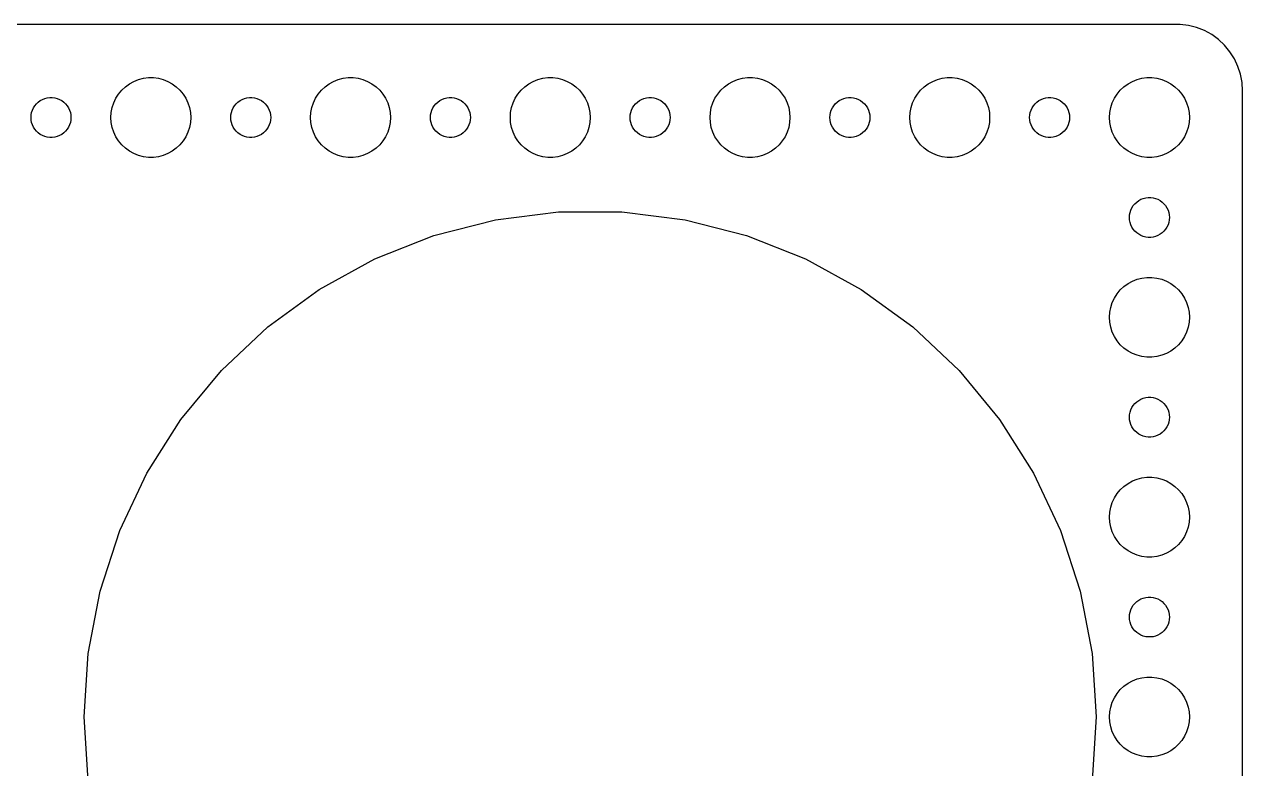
# Model space of a CAD drawing. Header units: metres. Extents: x -90 to 90, y -52 to 52.
# Drawn here: x -2 to 89.5, y -3.9 to 52 of the extents above; entities that cross this region are included whole.
import ezdxf

# ---------------------------------------------------------------- set-up
doc = ezdxf.new("R2010")
doc.units = ezdxf.units.M

msp = doc.modelspace()

# ---------------------------------------------------------------- linework, layer by layer
for p, q in [((84.8139, 51.9901), (-84.8139, 51.9901)), ((85.4369, 51.9114), (84.8139, 51.9901)), ((86.0451, 51.7553), (85.4369, 51.9114)), ((86.6289, 51.5241), (86.0451, 51.7553)), ((87.1791, 51.2216), (86.6289, 51.5241)), ((87.6871, 50.8526), (87.1791, 51.2216)), ((88.1448, 50.4227), (87.6871, 50.8526)), ((88.5451, 49.9389), (88.1448, 50.4227)), ((88.8815, 49.4088), (88.5451, 49.9389)), ((89.1489, 48.8406), (88.8815, 49.4088)), ((89.3429, 48.2434), (89.1489, 48.8406)), ((5.89252, 47.533), (6.22266, 47.7145)), ((6.22266, 47.7145), (6.57294, 47.8532)), ((6.57294, 47.8532), (6.93785, 47.9469)), ((6.93785, 47.9469), (7.31161, 47.9941)), ((7.31161, 47.9941), (7.68837, 47.9941)), ((7.68837, 47.9941), (8.06213, 47.9469)), ((8.06213, 47.9469), (8.42705, 47.8532)), ((8.42705, 47.8532), (8.77733, 47.7145)), ((8.77733, 47.7145), (9.10747, 47.533)), ((20.8925, 47.533), (21.2227, 47.7145)), ((21.2227, 47.7145), (21.5729, 47.8532)), ((21.5729, 47.8532), (21.9379, 47.9469)), ((21.9379, 47.9469), (22.3116, 47.9941)), ((22.3116, 47.9941), (22.6884, 47.9941)), ((22.6884, 47.9941), (23.0621, 47.9469)), ((23.0621, 47.9469), (23.427, 47.8532)), ((23.427, 47.8532), (23.7773, 47.7145)), ((23.7773, 47.7145), (24.1075, 47.533)), ((35.8925, 47.533), (36.2227, 47.7145)), ((36.2227, 47.7145), (36.5729, 47.8532)), ((36.5729, 47.8532), (36.9379, 47.9469)), ((36.9379, 47.9469), (37.3116, 47.9941)), ((37.3116, 47.9941), (37.6884, 47.9941)), ((37.6884, 47.9941), (38.0621, 47.9469)), ((38.0621, 47.9469), (38.427, 47.8532)), ((38.427, 47.8532), (38.7773, 47.7145)), ((38.7773, 47.7145), (39.1075, 47.533)), ((50.8925, 47.533), (51.2227, 47.7145)), ((51.2227, 47.7145), (51.5729, 47.8532)), ((51.5729, 47.8532), (51.9379, 47.9469)), ((51.9379, 47.9469), (52.3116, 47.9941)), ((52.3116, 47.9941), (52.6884, 47.9941)), ((52.6884, 47.9941), (53.0621, 47.9469)), ((53.0621, 47.9469), (53.427, 47.8532)), ((53.427, 47.8532), (53.7773, 47.7145)), ((53.7773, 47.7145), (54.1075, 47.533)), ((65.8925, 47.533), (66.2227, 47.7145)), ((66.2227, 47.7145), (66.573, 47.8532)), ((66.573, 47.8532), (66.9379, 47.9469)), ((66.9379, 47.9469), (67.3116, 47.9941)), ((67.3116, 47.9941), (67.6884, 47.9941)), ((67.6884, 47.9941), (68.0621, 47.9469)), ((68.0621, 47.9469), (68.427, 47.8532)), ((68.427, 47.8532), (68.7773, 47.7145)), ((68.7773, 47.7145), (69.1075, 47.533)), ((80.8925, 47.533), (81.2227, 47.7145)), ((81.2227, 47.7145), (81.573, 47.8532)), ((81.573, 47.8532), (81.9379, 47.9469)), ((81.9379, 47.9469), (82.3116, 47.9941)), ((82.3116, 47.9941), (82.6884, 47.9941)), ((82.6884, 47.9941), (83.0621, 47.9469)), ((83.0621, 47.9469), (83.427, 47.8532)), ((83.427, 47.8532), (83.7773, 47.7145)), ((83.7773, 47.7145), (84.1075, 47.533)), ((89.4606, 47.6267), (89.3429, 48.2434)), ((89.5, 47), (89.4606, 47.6267)), ((4.87108, 46.4453), (5.07294, 46.7634)), ((5.07294, 46.7634), (5.31308, 47.0536)), ((5.31308, 47.0536), (5.58772, 47.3115)), ((5.58772, 47.3115), (5.89252, 47.533)), ((9.10747, 47.533), (9.41226, 47.3115)), ((9.41226, 47.3115), (9.6869, 47.0536)), ((9.6869, 47.0536), (9.92705, 46.7634)), ((9.92705, 46.7634), (10.1289, 46.4453)), ((19.8711, 46.4453), (20.0729, 46.7634)), ((20.0729, 46.7634), (20.3131, 47.0536)), ((20.3131, 47.0536), (20.5877, 47.3115)), ((20.5877, 47.3115), (20.8925, 47.533)), ((24.1075, 47.533), (24.4123, 47.3115)), ((24.4123, 47.3115), (24.6869, 47.0536)), ((24.6869, 47.0536), (24.927, 46.7634)), ((24.927, 46.7634), (25.1289, 46.4453)), ((34.8711, 46.4453), (35.0729, 46.7634)), ((35.0729, 46.7634), (35.3131, 47.0536)), ((35.3131, 47.0536), (35.5877, 47.3115)), ((35.5877, 47.3115), (35.8925, 47.533)), ((39.1075, 47.533), (39.4123, 47.3115)), ((39.4123, 47.3115), (39.6869, 47.0536)), ((39.6869, 47.0536), (39.927, 46.7634)), ((39.927, 46.7634), (40.1289, 46.4453)), ((49.8711, 46.4453), (50.0729, 46.7634)), ((50.0729, 46.7634), (50.3131, 47.0536)), ((50.3131, 47.0536), (50.5877, 47.3115)), ((50.5877, 47.3115), (50.8925, 47.533)), ((54.1075, 47.533), (54.4123, 47.3115)), ((54.4123, 47.3115), (54.6869, 47.0536)), ((54.6869, 47.0536), (54.927, 46.7634)), ((54.927, 46.7634), (55.1289, 46.4453)), ((64.8711, 46.4453), (65.073, 46.7634)), ((65.073, 46.7634), (65.3131, 47.0536)), ((65.3131, 47.0536), (65.5877, 47.3115)), ((65.5877, 47.3115), (65.8925, 47.533)), ((69.1075, 47.533), (69.4123, 47.3115)), ((69.4123, 47.3115), (69.6869, 47.0536)), ((69.6869, 47.0536), (69.927, 46.7634)), ((69.927, 46.7634), (70.1289, 46.4453)), ((79.8711, 46.4453), (80.073, 46.7634)), ((80.073, 46.7634), (80.3131, 47.0536)), ((80.3131, 47.0536), (80.5877, 47.3115)), ((80.5877, 47.3115), (80.8925, 47.533)), ((84.1075, 47.533), (84.4123, 47.3115)), ((84.4123, 47.3115), (84.6869, 47.0536)), ((84.6869, 47.0536), (84.927, 46.7634)), ((84.927, 46.7634), (85.1289, 46.4453)), ((89.5, -47), (89.5, 47)), ((-1.31445, 45.7226), (-1.21352, 45.8817)), ((-1.21352, 45.8817), (-1.09344, 46.0268)), ((-1.09344, 46.0268), (-0.95613, 46.1558)), ((-0.95613, 46.1558), (-0.80373, 46.2665)), ((-0.80373, 46.2665), (-0.63866, 46.3572)), ((-0.63866, 46.3572), (-0.46352, 46.4266)), ((-0.46352, 46.4266), (-0.28107, 46.4734)), ((-0.28107, 46.4734), (-0.09418, 46.497)), ((-0.09418, 46.497), (0.09418, 46.497)), ((0.09418, 46.497), (0.28107, 46.4734)), ((0.28107, 46.4734), (0.46352, 46.4266)), ((0.46352, 46.4266), (0.63866, 46.3572)), ((0.63866, 46.3572), (0.80373, 46.2665)), ((0.80373, 46.2665), (0.95613, 46.1558)), ((0.95613, 46.1558), (1.09344, 46.0268)), ((1.09344, 46.0268), (1.21352, 45.8817)), ((1.21352, 45.8817), (1.31445, 45.7226)), ((4.59424, 45.7461), (4.71066, 46.1044)), ((4.71066, 46.1044), (4.87108, 46.4453)), ((10.1289, 46.4453), (10.2893, 46.1044)), ((10.2893, 46.1044), (10.4057, 45.7461)), ((13.6855, 45.7226), (13.7865, 45.8817)), ((13.7865, 45.8817), (13.9065, 46.0268)), ((13.9065, 46.0268), (14.0439, 46.1558)), ((14.0439, 46.1558), (14.1963, 46.2665)), ((14.1963, 46.2665), (14.3613, 46.3572)), ((14.3613, 46.3572), (14.5365, 46.4266)), ((14.5365, 46.4266), (14.7189, 46.4734)), ((14.7189, 46.4734), (14.9058, 46.497)), ((14.9058, 46.497), (15.0942, 46.497)), ((15.0942, 46.497), (15.2811, 46.4734)), ((15.2811, 46.4734), (15.4635, 46.4266)), ((15.4635, 46.4266), (15.6387, 46.3572)), ((15.6387, 46.3572), (15.8037, 46.2665)), ((15.8037, 46.2665), (15.9561, 46.1558)), ((15.9561, 46.1558), (16.0934, 46.0268)), ((16.0934, 46.0268), (16.2135, 45.8817)), ((16.2135, 45.8817), (16.3145, 45.7226)), ((19.5942, 45.7461), (19.7107, 46.1044)), ((19.7107, 46.1044), (19.8711, 46.4453)), ((25.1289, 46.4453), (25.2893, 46.1044)), ((25.2893, 46.1044), (25.4057, 45.7461)), ((28.6855, 45.7226), (28.7865, 45.8817)), ((28.7865, 45.8817), (28.9065, 46.0268)), ((28.9065, 46.0268), (29.0439, 46.1558)), ((29.0439, 46.1558), (29.1963, 46.2665)), ((29.1963, 46.2665), (29.3613, 46.3572)), ((29.3613, 46.3572), (29.5365, 46.4266)), ((29.5365, 46.4266), (29.7189, 46.4734)), ((29.7189, 46.4734), (29.9058, 46.497)), ((29.9058, 46.497), (30.0942, 46.497)), ((30.0942, 46.497), (30.2811, 46.4734)), ((30.2811, 46.4734), (30.4635, 46.4266)), ((30.4635, 46.4266), (30.6387, 46.3572)), ((30.6387, 46.3572), (30.8037, 46.2665)), ((30.8037, 46.2665), (30.9561, 46.1558)), ((30.9561, 46.1558), (31.0934, 46.0268)), ((31.0934, 46.0268), (31.2135, 45.8817)), ((31.2135, 45.8817), (31.3145, 45.7226)), ((34.5942, 45.7461), (34.7107, 46.1044)), ((34.7107, 46.1044), (34.8711, 46.4453)), ((40.1289, 46.4453), (40.2893, 46.1044)), ((40.2893, 46.1044), (40.4057, 45.7461)), ((43.6855, 45.7226), (43.7865, 45.8817)), ((43.7865, 45.8817), (43.9065, 46.0268)), ((43.9065, 46.0268), (44.0439, 46.1558)), ((44.0439, 46.1558), (44.1963, 46.2665)), ((44.1963, 46.2665), (44.3613, 46.3572)), ((44.3613, 46.3572), (44.5365, 46.4266)), ((44.5365, 46.4266), (44.7189, 46.4734)), ((44.7189, 46.4734), (44.9058, 46.497)), ((44.9058, 46.497), (45.0942, 46.497)), ((45.0942, 46.497), (45.2811, 46.4734)), ((45.2811, 46.4734), (45.4635, 46.4266)), ((45.4635, 46.4266), (45.6387, 46.3572)), ((45.6387, 46.3572), (45.8037, 46.2665)), ((45.8037, 46.2665), (45.9561, 46.1558)), ((45.9561, 46.1558), (46.0934, 46.0268)), ((46.0934, 46.0268), (46.2135, 45.8817)), ((46.2135, 45.8817), (46.3145, 45.7226)), ((49.5942, 45.7461), (49.7107, 46.1044)), ((49.7107, 46.1044), (49.8711, 46.4453)), ((55.1289, 46.4453), (55.2893, 46.1044)), ((55.2893, 46.1044), (55.4057, 45.7461)), ((58.6855, 45.7226), (58.7865, 45.8817)), ((58.7865, 45.8817), (58.9065, 46.0268)), ((58.9065, 46.0268), (59.0439, 46.1558)), ((59.0439, 46.1558), (59.1963, 46.2665)), ((59.1963, 46.2665), (59.3613, 46.3572)), ((59.3613, 46.3572), (59.5365, 46.4266)), ((59.5365, 46.4266), (59.7189, 46.4734)), ((59.7189, 46.4734), (59.9058, 46.497)), ((59.9058, 46.497), (60.0942, 46.497)), ((60.0942, 46.497), (60.2811, 46.4734)), ((60.2811, 46.4734), (60.4635, 46.4266)), ((60.4635, 46.4266), (60.6387, 46.3572)), ((60.6387, 46.3572), (60.8037, 46.2665)), ((60.8037, 46.2665), (60.9561, 46.1558)), ((60.9561, 46.1558), (61.0934, 46.0268)), ((61.0934, 46.0268), (61.2135, 45.8817)), ((61.2135, 45.8817), (61.3145, 45.7226)), ((64.5943, 45.7461), (64.7107, 46.1044)), ((64.7107, 46.1044), (64.8711, 46.4453)), ((70.1289, 46.4453), (70.2893, 46.1044)), ((70.2893, 46.1044), (70.4057, 45.7461)), ((73.6855, 45.7226), (73.7865, 45.8817)), ((73.7865, 45.8817), (73.9065, 46.0268)), ((73.9065, 46.0268), (74.0439, 46.1558)), ((74.0439, 46.1558), (74.1963, 46.2665)), ((74.1963, 46.2665), (74.3613, 46.3572)), ((74.3613, 46.3572), (74.5365, 46.4266)), ((74.5365, 46.4266), (74.7189, 46.4734)), ((74.7189, 46.4734), (74.9058, 46.497)), ((74.9058, 46.497), (75.0942, 46.497)), ((75.0942, 46.497), (75.2811, 46.4734)), ((75.2811, 46.4734), (75.4635, 46.4266)), ((75.4635, 46.4266), (75.6387, 46.3572)), ((75.6387, 46.3572), (75.8037, 46.2665)), ((75.8037, 46.2665), (75.9561, 46.1558)), ((75.9561, 46.1558), (76.0934, 46.0268)), ((76.0934, 46.0268), (76.2135, 45.8817)), ((76.2135, 45.8817), (76.3145, 45.7226)), ((79.5943, 45.7461), (79.7107, 46.1044)), ((79.7107, 46.1044), (79.8711, 46.4453)), ((85.1289, 46.4453), (85.2893, 46.1044)), ((85.2893, 46.1044), (85.4057, 45.7461)), ((-1.5, 45), (-1.48816, 45.188)), ((-1.48816, 44.812), (-1.5, 45)), ((-1.48816, 45.188), (-1.45287, 45.373)), ((-1.45287, 45.373), (-1.39465, 45.5522)), ((-1.39465, 45.5522), (-1.31445, 45.7226)), ((1.31445, 45.7226), (1.39465, 45.5522)), ((1.39465, 45.5522), (1.45287, 45.373)), ((1.45287, 45.373), (1.48816, 45.188)), ((1.48816, 45.188), (1.5, 45)), ((1.5, 45), (1.48816, 44.812)), ((4.5, 45), (4.52365, 45.376)), ((4.52365, 44.624), (4.5, 45)), ((4.52365, 45.376), (4.59424, 45.7461)), ((10.4057, 45.7461), (10.4763, 45.376)), ((10.4763, 45.376), (10.5, 45)), ((10.5, 45), (10.4763, 44.624)), ((13.5, 45), (13.5118, 45.188)), ((13.5118, 44.812), (13.5, 45)), ((13.5118, 45.188), (13.5471, 45.373)), ((13.5471, 45.373), (13.6053, 45.5522)), ((13.6053, 45.5522), (13.6855, 45.7226)), ((16.3145, 45.7226), (16.3947, 45.5522)), ((16.3947, 45.5522), (16.4529, 45.373)), ((16.4529, 45.373), (16.4882, 45.188)), ((16.4882, 45.188), (16.5, 45)), ((16.5, 45), (16.4882, 44.812)), ((19.5, 45), (19.5237, 45.376)), ((19.5237, 44.624), (19.5, 45)), ((19.5237, 45.376), (19.5942, 45.7461)), ((25.4057, 45.7461), (25.4763, 45.376)), ((25.4763, 45.376), (25.5, 45)), ((25.5, 45), (25.4763, 44.624)), ((28.5, 45), (28.5118, 45.188)), ((28.5118, 44.812), (28.5, 45)), ((28.5118, 45.188), (28.5471, 45.373)), ((28.5471, 45.373), (28.6053, 45.5522)), ((28.6053, 45.5522), (28.6855, 45.7226)), ((31.3145, 45.7226), (31.3947, 45.5522)), ((31.3947, 45.5522), (31.4529, 45.373)), ((31.4529, 45.373), (31.4882, 45.188)), ((31.4882, 45.188), (31.5, 45)), ((31.5, 45), (31.4882, 44.812)), ((34.5, 45), (34.5237, 45.376)), ((34.5237, 44.624), (34.5, 45)), ((34.5237, 45.376), (34.5942, 45.7461)), ((40.4057, 45.7461), (40.4763, 45.376)), ((40.4763, 45.376), (40.5, 45)), ((40.5, 45), (40.4763, 44.624)), ((43.5, 45), (43.5118, 45.188)), ((43.5118, 44.812), (43.5, 45)), ((43.5118, 45.188), (43.5471, 45.373)), ((43.5471, 45.373), (43.6053, 45.5522)), ((43.6053, 45.5522), (43.6855, 45.7226)), ((46.3145, 45.7226), (46.3947, 45.5522)), ((46.3947, 45.5522), (46.4529, 45.373)), ((46.4529, 45.373), (46.4882, 45.188)), ((46.4882, 45.188), (46.5, 45)), ((46.5, 45), (46.4882, 44.812)), ((49.5, 45), (49.5237, 45.376)), ((49.5237, 44.624), (49.5, 45)), ((49.5237, 45.376), (49.5942, 45.7461)), ((55.4057, 45.7461), (55.4763, 45.376)), ((55.4763, 45.376), (55.5, 45)), ((55.5, 45), (55.4763, 44.624)), ((58.5, 45), (58.5118, 45.188)), ((58.5118, 44.812), (58.5, 45)), ((58.5118, 45.188), (58.5471, 45.373)), ((58.5471, 45.373), (58.6053, 45.5522)), ((58.6053, 45.5522), (58.6855, 45.7226)), ((61.3145, 45.7226), (61.3947, 45.5522)), ((61.3947, 45.5522), (61.4529, 45.373)), ((61.4529, 45.373), (61.4882, 45.188)), ((61.4882, 45.188), (61.5, 45)), ((61.5, 45), (61.4882, 44.812)), ((64.5, 45), (64.5237, 45.376)), ((64.5237, 44.624), (64.5, 45)), ((64.5237, 45.376), (64.5943, 45.7461)), ((70.4057, 45.7461), (70.4763, 45.376)), ((70.4763, 45.376), (70.5, 45)), ((70.5, 45), (70.4763, 44.624)), ((73.5, 45), (73.5118, 45.188)), ((73.5118, 44.812), (73.5, 45)), ((73.5118, 45.188), (73.5471, 45.373)), ((73.5471, 45.373), (73.6053, 45.5522)), ((73.6053, 45.5522), (73.6855, 45.7226)), ((76.3145, 45.7226), (76.3947, 45.5522)), ((76.3947, 45.5522), (76.4529, 45.373)), ((76.4529, 45.373), (76.4882, 45.188)), ((76.4882, 45.188), (76.5, 45)), ((76.5, 45), (76.4882, 44.812)), ((79.5, 45), (79.5237, 45.376)), ((79.5237, 44.624), (79.5, 45)), ((79.5237, 45.376), (79.5943, 45.7461)), ((85.4057, 45.7461), (85.4763, 45.376)), ((85.4763, 45.376), (85.5, 45)), ((85.5, 45), (85.4763, 44.624)), ((-1.45287, 44.627), (-1.48816, 44.812)), ((-1.39465, 44.4478), (-1.45287, 44.627)), ((-1.31445, 44.2774), (-1.39465, 44.4478)), ((-1.21352, 44.1183), (-1.31445, 44.2774)), ((-1.09344, 43.9732), (-1.21352, 44.1183)), ((-0.95613, 43.8442), (-1.09344, 43.9732)), ((1.09344, 43.9732), (0.95613, 43.8442)), ((1.21352, 44.1183), (1.09344, 43.9732)), ((1.31445, 44.2774), (1.21352, 44.1183)), ((1.39465, 44.4478), (1.31445, 44.2774)), ((1.45287, 44.627), (1.39465, 44.4478)), ((1.48816, 44.812), (1.45287, 44.627)), ((4.59424, 44.2539), (4.52365, 44.624)), ((4.71066, 43.8956), (4.59424, 44.2539)), ((10.4057, 44.2539), (10.2893, 43.8956)), ((10.4763, 44.624), (10.4057, 44.2539)), ((13.5471, 44.627), (13.5118, 44.812)), ((13.6053, 44.4478), (13.5471, 44.627)), ((13.6855, 44.2774), (13.6053, 44.4478)), ((13.7865, 44.1183), (13.6855, 44.2774)), ((13.9065, 43.9732), (13.7865, 44.1183)), ((14.0439, 43.8442), (13.9065, 43.9732)), ((16.0934, 43.9732), (15.9561, 43.8442)), ((16.2135, 44.1183), (16.0934, 43.9732)), ((16.3145, 44.2774), (16.2135, 44.1183)), ((16.3947, 44.4478), (16.3145, 44.2774)), ((16.4529, 44.627), (16.3947, 44.4478)), ((16.4882, 44.812), (16.4529, 44.627)), ((19.5942, 44.2539), (19.5237, 44.624)), ((19.7107, 43.8956), (19.5942, 44.2539)), ((25.4057, 44.2539), (25.2893, 43.8956)), ((25.4763, 44.624), (25.4057, 44.2539)), ((28.5471, 44.627), (28.5118, 44.812)), ((28.6053, 44.4478), (28.5471, 44.627)), ((28.6855, 44.2774), (28.6053, 44.4478)), ((28.7865, 44.1183), (28.6855, 44.2774)), ((28.9065, 43.9732), (28.7865, 44.1183)), ((29.0439, 43.8442), (28.9065, 43.9732)), ((31.0934, 43.9732), (30.9561, 43.8442)), ((31.2135, 44.1183), (31.0934, 43.9732)), ((31.3145, 44.2774), (31.2135, 44.1183)), ((31.3947, 44.4478), (31.3145, 44.2774)), ((31.4529, 44.627), (31.3947, 44.4478)), ((31.4882, 44.812), (31.4529, 44.627)), ((34.5942, 44.2539), (34.5237, 44.624)), ((34.7107, 43.8956), (34.5942, 44.2539)), ((40.4057, 44.2539), (40.2893, 43.8956)), ((40.4763, 44.624), (40.4057, 44.2539)), ((43.5471, 44.627), (43.5118, 44.812)), ((43.6053, 44.4478), (43.5471, 44.627)), ((43.6855, 44.2774), (43.6053, 44.4478)), ((43.7865, 44.1183), (43.6855, 44.2774)), ((43.9065, 43.9732), (43.7865, 44.1183)), ((44.0439, 43.8442), (43.9065, 43.9732)), ((46.0934, 43.9732), (45.9561, 43.8442)), ((46.2135, 44.1183), (46.0934, 43.9732)), ((46.3145, 44.2774), (46.2135, 44.1183)), ((46.3947, 44.4478), (46.3145, 44.2774)), ((46.4529, 44.627), (46.3947, 44.4478)), ((46.4882, 44.812), (46.4529, 44.627)), ((49.5942, 44.2539), (49.5237, 44.624)), ((49.7107, 43.8956), (49.5942, 44.2539)), ((55.4057, 44.2539), (55.2893, 43.8956)), ((55.4763, 44.624), (55.4057, 44.2539)), ((58.5471, 44.627), (58.5118, 44.812)), ((58.6053, 44.4478), (58.5471, 44.627)), ((58.6855, 44.2774), (58.6053, 44.4478)), ((58.7865, 44.1183), (58.6855, 44.2774)), ((58.9065, 43.9732), (58.7865, 44.1183)), ((59.0439, 43.8442), (58.9065, 43.9732)), ((61.0934, 43.9732), (60.9561, 43.8442)), ((61.2135, 44.1183), (61.0934, 43.9732)), ((61.3145, 44.2774), (61.2135, 44.1183)), ((61.3947, 44.4478), (61.3145, 44.2774)), ((61.4529, 44.627), (61.3947, 44.4478)), ((61.4882, 44.812), (61.4529, 44.627)), ((64.5943, 44.2539), (64.5237, 44.624)), ((64.7107, 43.8956), (64.5943, 44.2539)), ((70.4057, 44.2539), (70.2893, 43.8956)), ((70.4763, 44.624), (70.4057, 44.2539)), ((73.5471, 44.627), (73.5118, 44.812)), ((73.6053, 44.4478), (73.5471, 44.627)), ((73.6855, 44.2774), (73.6053, 44.4478)), ((73.7865, 44.1183), (73.6855, 44.2774)), ((73.9065, 43.9732), (73.7865, 44.1183)), ((74.0439, 43.8442), (73.9065, 43.9732)), ((76.0934, 43.9732), (75.9561, 43.8442)), ((76.2135, 44.1183), (76.0934, 43.9732)), ((76.3145, 44.2774), (76.2135, 44.1183)), ((76.3947, 44.4478), (76.3145, 44.2774)), ((76.4529, 44.627), (76.3947, 44.4478)), ((76.4882, 44.812), (76.4529, 44.627)), ((79.5943, 44.2539), (79.5237, 44.624)), ((79.7107, 43.8956), (79.5943, 44.2539)), ((85.4057, 44.2539), (85.2893, 43.8956)), ((85.4763, 44.624), (85.4057, 44.2539)), ((-0.80373, 43.7335), (-0.95613, 43.8442)), ((-0.63866, 43.6428), (-0.80373, 43.7335)), ((-0.46352, 43.5734), (-0.63866, 43.6428)), ((-0.28107, 43.5266), (-0.46352, 43.5734)), ((-0.09418, 43.503), (-0.28107, 43.5266)), ((0.09418, 43.503), (-0.09418, 43.503)), ((0.28107, 43.5266), (0.09418, 43.503)), ((0.46352, 43.5734), (0.28107, 43.5266)), ((0.63866, 43.6428), (0.46352, 43.5734)), ((0.80373, 43.7335), (0.63866, 43.6428)), ((0.95613, 43.8442), (0.80373, 43.7335)), ((4.87108, 43.5547), (4.71066, 43.8956)), ((5.07294, 43.2366), (4.87108, 43.5547)), ((5.31308, 42.9464), (5.07294, 43.2366)), ((9.92705, 43.2366), (9.6869, 42.9464)), ((10.1289, 43.5547), (9.92705, 43.2366)), ((10.2893, 43.8956), (10.1289, 43.5547)), ((14.1963, 43.7335), (14.0439, 43.8442)), ((14.3613, 43.6428), (14.1963, 43.7335)), ((14.5365, 43.5734), (14.3613, 43.6428)), ((14.7189, 43.5266), (14.5365, 43.5734)), ((14.9058, 43.503), (14.7189, 43.5266)), ((15.0942, 43.503), (14.9058, 43.503)), ((15.2811, 43.5266), (15.0942, 43.503)), ((15.4635, 43.5734), (15.2811, 43.5266)), ((15.6387, 43.6428), (15.4635, 43.5734)), ((15.8037, 43.7335), (15.6387, 43.6428)), ((15.9561, 43.8442), (15.8037, 43.7335)), ((19.8711, 43.5547), (19.7107, 43.8956)), ((20.0729, 43.2366), (19.8711, 43.5547)), ((20.3131, 42.9464), (20.0729, 43.2366)), ((24.927, 43.2366), (24.6869, 42.9464)), ((25.1289, 43.5547), (24.927, 43.2366)), ((25.2893, 43.8956), (25.1289, 43.5547)), ((29.1963, 43.7335), (29.0439, 43.8442)), ((29.3613, 43.6428), (29.1963, 43.7335)), ((29.5365, 43.5734), (29.3613, 43.6428)), ((29.7189, 43.5266), (29.5365, 43.5734)), ((29.9058, 43.503), (29.7189, 43.5266)), ((30.0942, 43.503), (29.9058, 43.503)), ((30.2811, 43.5266), (30.0942, 43.503)), ((30.4635, 43.5734), (30.2811, 43.5266)), ((30.6387, 43.6428), (30.4635, 43.5734)), ((30.8037, 43.7335), (30.6387, 43.6428)), ((30.9561, 43.8442), (30.8037, 43.7335)), ((34.8711, 43.5547), (34.7107, 43.8956)), ((35.0729, 43.2366), (34.8711, 43.5547)), ((35.3131, 42.9464), (35.0729, 43.2366)), ((39.927, 43.2366), (39.6869, 42.9464)), ((40.1289, 43.5547), (39.927, 43.2366)), ((40.2893, 43.8956), (40.1289, 43.5547)), ((44.1963, 43.7335), (44.0439, 43.8442)), ((44.3613, 43.6428), (44.1963, 43.7335)), ((44.5365, 43.5734), (44.3613, 43.6428)), ((44.7189, 43.5266), (44.5365, 43.5734)), ((44.9058, 43.503), (44.7189, 43.5266)), ((45.0942, 43.503), (44.9058, 43.503)), ((45.2811, 43.5266), (45.0942, 43.503)), ((45.4635, 43.5734), (45.2811, 43.5266)), ((45.6387, 43.6428), (45.4635, 43.5734)), ((45.8037, 43.7335), (45.6387, 43.6428)), ((45.9561, 43.8442), (45.8037, 43.7335)), ((49.8711, 43.5547), (49.7107, 43.8956)), ((50.0729, 43.2366), (49.8711, 43.5547)), ((50.3131, 42.9464), (50.0729, 43.2366)), ((54.927, 43.2366), (54.6869, 42.9464)), ((55.1289, 43.5547), (54.927, 43.2366)), ((55.2893, 43.8956), (55.1289, 43.5547)), ((59.1963, 43.7335), (59.0439, 43.8442)), ((59.3613, 43.6428), (59.1963, 43.7335)), ((59.5365, 43.5734), (59.3613, 43.6428)), ((59.7189, 43.5266), (59.5365, 43.5734)), ((59.9058, 43.503), (59.7189, 43.5266)), ((60.0942, 43.503), (59.9058, 43.503)), ((60.2811, 43.5266), (60.0942, 43.503)), ((60.4635, 43.5734), (60.2811, 43.5266)), ((60.6387, 43.6428), (60.4635, 43.5734)), ((60.8037, 43.7335), (60.6387, 43.6428)), ((60.9561, 43.8442), (60.8037, 43.7335)), ((64.8711, 43.5547), (64.7107, 43.8956)), ((65.073, 43.2366), (64.8711, 43.5547)), ((65.3131, 42.9464), (65.073, 43.2366)), ((69.927, 43.2366), (69.6869, 42.9464)), ((70.1289, 43.5547), (69.927, 43.2366)), ((70.2893, 43.8956), (70.1289, 43.5547)), ((74.1963, 43.7335), (74.0439, 43.8442)), ((74.3613, 43.6428), (74.1963, 43.7335)), ((74.5365, 43.5734), (74.3613, 43.6428)), ((74.7189, 43.5266), (74.5365, 43.5734)), ((74.9058, 43.503), (74.7189, 43.5266)), ((75.0942, 43.503), (74.9058, 43.503)), ((75.2811, 43.5266), (75.0942, 43.503)), ((75.4635, 43.5734), (75.2811, 43.5266)), ((75.6387, 43.6428), (75.4635, 43.5734)), ((75.8037, 43.7335), (75.6387, 43.6428)), ((75.9561, 43.8442), (75.8037, 43.7335)), ((79.8711, 43.5547), (79.7107, 43.8956)), ((80.073, 43.2366), (79.8711, 43.5547)), ((80.3131, 42.9464), (80.073, 43.2366)), ((84.927, 43.2366), (84.6869, 42.9464)), ((85.1289, 43.5547), (84.927, 43.2366)), ((85.2893, 43.8956), (85.1289, 43.5547)), ((5.58772, 42.6885), (5.31308, 42.9464)), ((5.89252, 42.467), (5.58772, 42.6885)), ((6.22266, 42.2855), (5.89252, 42.467)), ((6.57294, 42.1468), (6.22266, 42.2855)), ((6.93785, 42.0531), (6.57294, 42.1468)), ((8.42705, 42.1468), (8.06213, 42.0531)), ((8.77733, 42.2855), (8.42705, 42.1468)), ((9.10747, 42.467), (8.77733, 42.2855)), ((9.41226, 42.6885), (9.10747, 42.467)), ((9.6869, 42.9464), (9.41226, 42.6885)), ((20.5877, 42.6885), (20.3131, 42.9464)), ((20.8925, 42.467), (20.5877, 42.6885)), ((21.2227, 42.2855), (20.8925, 42.467)), ((21.5729, 42.1468), (21.2227, 42.2855)), ((21.9379, 42.0531), (21.5729, 42.1468)), ((23.427, 42.1468), (23.0621, 42.0531)), ((23.7773, 42.2855), (23.427, 42.1468)), ((24.1075, 42.467), (23.7773, 42.2855)), ((24.4123, 42.6885), (24.1075, 42.467)), ((24.6869, 42.9464), (24.4123, 42.6885)), ((35.5877, 42.6885), (35.3131, 42.9464)), ((35.8925, 42.467), (35.5877, 42.6885)), ((36.2227, 42.2855), (35.8925, 42.467)), ((36.5729, 42.1468), (36.2227, 42.2855)), ((36.9379, 42.0531), (36.5729, 42.1468)), ((38.427, 42.1468), (38.0621, 42.0531)), ((38.7773, 42.2855), (38.427, 42.1468)), ((39.1075, 42.467), (38.7773, 42.2855)), ((39.4123, 42.6885), (39.1075, 42.467)), ((39.6869, 42.9464), (39.4123, 42.6885)), ((50.5877, 42.6885), (50.3131, 42.9464)), ((50.8925, 42.467), (50.5877, 42.6885)), ((51.2227, 42.2855), (50.8925, 42.467)), ((51.5729, 42.1468), (51.2227, 42.2855)), ((51.9379, 42.0531), (51.5729, 42.1468)), ((53.427, 42.1468), (53.0621, 42.0531)), ((53.7773, 42.2855), (53.427, 42.1468)), ((54.1075, 42.467), (53.7773, 42.2855)), ((54.4123, 42.6885), (54.1075, 42.467)), ((54.6869, 42.9464), (54.4123, 42.6885)), ((65.5877, 42.6885), (65.3131, 42.9464)), ((65.8925, 42.467), (65.5877, 42.6885)), ((66.2227, 42.2855), (65.8925, 42.467)), ((66.573, 42.1468), (66.2227, 42.2855)), ((66.9379, 42.0531), (66.573, 42.1468)), ((68.427, 42.1468), (68.0621, 42.0531)), ((68.7773, 42.2855), (68.427, 42.1468)), ((69.1075, 42.467), (68.7773, 42.2855)), ((69.4123, 42.6885), (69.1075, 42.467)), ((69.6869, 42.9464), (69.4123, 42.6885)), ((80.5877, 42.6885), (80.3131, 42.9464)), ((80.8925, 42.467), (80.5877, 42.6885)), ((81.2227, 42.2855), (80.8925, 42.467)), ((81.573, 42.1468), (81.2227, 42.2855)), ((81.9379, 42.0531), (81.573, 42.1468)), ((83.427, 42.1468), (83.0621, 42.0531)), ((83.7773, 42.2855), (83.427, 42.1468)), ((84.1075, 42.467), (83.7773, 42.2855)), ((84.4123, 42.6885), (84.1075, 42.467)), ((84.6869, 42.9464), (84.4123, 42.6885)), ((7.31161, 42.0059), (6.93785, 42.0531)), ((7.68837, 42.0059), (7.31161, 42.0059)), ((8.06213, 42.0531), (7.68837, 42.0059)), ((22.3116, 42.0059), (21.9379, 42.0531)), ((22.6884, 42.0059), (22.3116, 42.0059)), ((23.0621, 42.0531), (22.6884, 42.0059)), ((37.3116, 42.0059), (36.9379, 42.0531)), ((37.6884, 42.0059), (37.3116, 42.0059)), ((38.0621, 42.0531), (37.6884, 42.0059)), ((52.3116, 42.0059), (51.9379, 42.0531)), ((52.6884, 42.0059), (52.3116, 42.0059)), ((53.0621, 42.0531), (52.6884, 42.0059)), ((67.3116, 42.0059), (66.9379, 42.0531)), ((67.6884, 42.0059), (67.3116, 42.0059)), ((68.0621, 42.0531), (67.6884, 42.0059)), ((82.3116, 42.0059), (81.9379, 42.0531)), ((82.6884, 42.0059), (82.3116, 42.0059)), ((83.0621, 42.0531), (82.6884, 42.0059)), ((81.2865, 38.3817), (81.4065, 38.5268)), ((81.4065, 38.5268), (81.5439, 38.6558)), ((81.5439, 38.6558), (81.6963, 38.7665)), ((81.6963, 38.7665), (81.8613, 38.8572)), ((81.8613, 38.8572), (82.0365, 38.9266)), ((82.0365, 38.9266), (82.2189, 38.9734)), ((82.2189, 38.9734), (82.4058, 38.997)), ((82.4058, 38.997), (82.5942, 38.997)), ((82.5942, 38.997), (82.7811, 38.9734)), ((82.7811, 38.9734), (82.9635, 38.9266)), ((82.9635, 38.9266), (83.1387, 38.8572)), ((83.1387, 38.8572), (83.3037, 38.7665)), ((83.3037, 38.7665), (83.4561, 38.6558)), ((83.4561, 38.6558), (83.5934, 38.5268)), ((83.5934, 38.5268), (83.7135, 38.3817)), ((33.3795, 37.3269), (38.114, 37.925)), ((38.114, 37.925), (42.886, 37.925)), ((42.886, 37.925), (47.6205, 37.3269)), ((81, 37.5), (81.0118, 37.688)), ((81.0118, 37.688), (81.0471, 37.873)), ((81.0471, 37.873), (81.1053, 38.0522)), ((81.1053, 38.0522), (81.1855, 38.2226)), ((81.1855, 38.2226), (81.2865, 38.3817)), ((83.7135, 38.3817), (83.8145, 38.2226)), ((83.8145, 38.2226), (83.8947, 38.0522)), ((83.8947, 38.0522), (83.9529, 37.873)), ((83.9529, 37.873), (83.9882, 37.688)), ((83.9882, 37.688), (84, 37.5)), ((28.7574, 36.1401), (33.3795, 37.3269)), ((47.6205, 37.3269), (52.2426, 36.1401)), ((81.0118, 37.312), (81, 37.5)), ((81.0471, 37.127), (81.0118, 37.312)), ((81.1053, 36.9478), (81.0471, 37.127)), ((81.1855, 36.7774), (81.1053, 36.9478)), ((81.2865, 36.6183), (81.1855, 36.7774)), ((81.4065, 36.4732), (81.2865, 36.6183)), ((83.7135, 36.6183), (83.5934, 36.4732)), ((83.8145, 36.7774), (83.7135, 36.6183)), ((83.8947, 36.9478), (83.8145, 36.7774)), ((83.9529, 37.127), (83.8947, 36.9478)), ((83.9882, 37.312), (83.9529, 37.127)), ((84, 37.5), (83.9882, 37.312)), ((24.3204, 34.3834), (28.7574, 36.1401)), ((52.2426, 36.1401), (56.6796, 34.3834)), ((81.5439, 36.3442), (81.4065, 36.4732)), ((81.6963, 36.2335), (81.5439, 36.3442)), ((81.8613, 36.1428), (81.6963, 36.2335)), ((82.0365, 36.0734), (81.8613, 36.1428)), ((82.2189, 36.0266), (82.0365, 36.0734)), ((82.4058, 36.003), (82.2189, 36.0266)), ((82.5942, 36.003), (82.4058, 36.003)), ((82.7811, 36.0266), (82.5942, 36.003)), ((82.9635, 36.0734), (82.7811, 36.0266)), ((83.1387, 36.1428), (82.9635, 36.0734)), ((83.3037, 36.2335), (83.1387, 36.1428)), ((83.4561, 36.3442), (83.3037, 36.2335)), ((83.5934, 36.4732), (83.4561, 36.3442)), ((20.1386, 32.0845), (24.3204, 34.3834)), ((56.6796, 34.3834), (60.8614, 32.0845)), ((81.573, 32.8532), (81.9379, 32.9469)), ((81.9379, 32.9469), (82.3116, 32.9941)), ((82.3116, 32.9941), (82.6884, 32.9941)), ((82.6884, 32.9941), (83.0621, 32.9469)), ((83.0621, 32.9469), (83.427, 32.8532)), ((16.2779, 29.2795), (20.1386, 32.0845)), ((60.8614, 32.0845), (64.7221, 29.2795)), ((80.073, 31.7634), (80.3131, 32.0536)), ((80.3131, 32.0536), (80.5877, 32.3115)), ((80.5877, 32.3115), (80.8925, 32.533)), ((80.8925, 32.533), (81.2227, 32.7145)), ((81.2227, 32.7145), (81.573, 32.8532)), ((83.427, 32.8532), (83.7773, 32.7145)), ((83.7773, 32.7145), (84.1075, 32.533)), ((84.1075, 32.533), (84.4123, 32.3115)), ((84.4123, 32.3115), (84.6869, 32.0536)), ((84.6869, 32.0536), (84.927, 31.7634)), ((79.7107, 31.1044), (79.8711, 31.4453)), ((79.8711, 31.4453), (80.073, 31.7634)), ((84.927, 31.7634), (85.1289, 31.4453)), ((85.1289, 31.4453), (85.2893, 31.1044)), ((79.5, 30), (79.5237, 30.376)), ((79.5237, 30.376), (79.5943, 30.7461)), ((79.5943, 30.7461), (79.7107, 31.1044)), ((85.2893, 31.1044), (85.4057, 30.7461)), ((85.4057, 30.7461), (85.4763, 30.376)), ((85.4763, 30.376), (85.5, 30)), ((79.5237, 29.624), (79.5, 30)), ((79.5943, 29.2539), (79.5237, 29.624)), ((85.4763, 29.624), (85.4057, 29.2539)), ((85.5, 30), (85.4763, 29.624)), ((12.7992, 26.0128), (16.2779, 29.2795)), ((64.7221, 29.2795), (68.2008, 26.0128)), ((79.7107, 28.8956), (79.5943, 29.2539)), ((79.8711, 28.5547), (79.7107, 28.8956)), ((80.073, 28.2366), (79.8711, 28.5547)), ((85.1289, 28.5547), (84.927, 28.2366)), ((85.2893, 28.8956), (85.1289, 28.5547)), ((85.4057, 29.2539), (85.2893, 28.8956)), ((80.3131, 27.9464), (80.073, 28.2366)), ((80.5877, 27.6884), (80.3131, 27.9464)), ((80.8925, 27.467), (80.5877, 27.6884)), ((81.2227, 27.2855), (80.8925, 27.467)), ((84.1075, 27.467), (83.7773, 27.2855)), ((84.4123, 27.6884), (84.1075, 27.467)), ((84.6869, 27.9464), (84.4123, 27.6884)), ((84.927, 28.2366), (84.6869, 27.9464)), ((81.573, 27.1468), (81.2227, 27.2855)), ((81.9379, 27.0531), (81.573, 27.1468)), ((82.3116, 27.0059), (81.9379, 27.0531)), ((82.6884, 27.0059), (82.3116, 27.0059)), ((83.0621, 27.0531), (82.6884, 27.0059)), ((83.427, 27.1468), (83.0621, 27.0531)), ((83.7773, 27.2855), (83.427, 27.1468)), ((9.75734, 22.3358), (12.7992, 26.0128)), ((68.2008, 26.0128), (71.2426, 22.3358)), ((81.6963, 23.7665), (81.8613, 23.8572)), ((81.8613, 23.8572), (82.0365, 23.9266)), ((82.0365, 23.9266), (82.2189, 23.9734)), ((82.2189, 23.9734), (82.4058, 23.997)), ((82.4058, 23.997), (82.5942, 23.997)), ((82.5942, 23.997), (82.7811, 23.9734)), ((82.7811, 23.9734), (82.9635, 23.9266)), ((82.9635, 23.9266), (83.1387, 23.8572)), ((83.1387, 23.8572), (83.3037, 23.7665)), ((81.0471, 22.873), (81.1053, 23.0522)), ((81.1053, 23.0522), (81.1855, 23.2226)), ((81.1855, 23.2226), (81.2865, 23.3817)), ((81.2865, 23.3817), (81.4065, 23.5268)), ((81.4065, 23.5268), (81.5439, 23.6558)), ((81.5439, 23.6558), (81.6963, 23.7665)), ((83.3037, 23.7665), (83.4561, 23.6558)), ((83.4561, 23.6558), (83.5934, 23.5268)), ((83.5934, 23.5268), (83.7135, 23.3817)), ((83.7135, 23.3817), (83.8145, 23.2226)), ((83.8145, 23.2226), (83.8947, 23.0522)), ((83.8947, 23.0522), (83.9529, 22.873)), ((7.20033, 18.3066), (9.75734, 22.3358)), ((71.2426, 22.3358), (73.7997, 18.3066)), ((81, 22.5), (81.0118, 22.688)), ((81.0118, 22.312), (81, 22.5)), ((81.0118, 22.688), (81.0471, 22.873)), ((81.0471, 22.127), (81.0118, 22.312)), ((81.1053, 21.9478), (81.0471, 22.127)), ((83.9529, 22.127), (83.8947, 21.9478)), ((83.9529, 22.873), (83.9882, 22.688)), ((83.9882, 22.312), (83.9529, 22.127)), ((83.9882, 22.688), (84, 22.5)), ((84, 22.5), (83.9882, 22.312)), ((81.1855, 21.7774), (81.1053, 21.9478)), ((81.2865, 21.6183), (81.1855, 21.7774)), ((81.4065, 21.4732), (81.2865, 21.6183)), ((81.5439, 21.3442), (81.4065, 21.4732)), ((81.6963, 21.2335), (81.5439, 21.3442)), ((81.8613, 21.1427), (81.6963, 21.2335)), ((82.0365, 21.0734), (81.8613, 21.1427)), ((82.2189, 21.0266), (82.0365, 21.0734)), ((82.9635, 21.0734), (82.7811, 21.0266)), ((83.1387, 21.1427), (82.9635, 21.0734)), ((83.3037, 21.2335), (83.1387, 21.1427)), ((83.4561, 21.3442), (83.3037, 21.2335)), ((83.5934, 21.4732), (83.4561, 21.3442)), ((83.7135, 21.6183), (83.5934, 21.4732)), ((83.8145, 21.7774), (83.7135, 21.6183)), ((83.8947, 21.9478), (83.8145, 21.7774)), ((82.4058, 21.003), (82.2189, 21.0266)), ((82.5942, 21.003), (82.4058, 21.003)), ((82.7811, 21.0266), (82.5942, 21.003)), ((5.16849, 13.9887), (7.20033, 18.3066)), ((73.7997, 18.3066), (75.8315, 13.9887)), ((80.5877, 17.3115), (80.8925, 17.533)), ((80.8925, 17.533), (81.2227, 17.7145)), ((81.2227, 17.7145), (81.573, 17.8532)), ((81.573, 17.8532), (81.9379, 17.9469)), ((81.9379, 17.9469), (82.3116, 17.9941)), ((82.3116, 17.9941), (82.6884, 17.9941)), ((82.6884, 17.9941), (83.0621, 17.9469)), ((83.0621, 17.9469), (83.427, 17.8532)), ((83.427, 17.8532), (83.7773, 17.7145)), ((83.7773, 17.7145), (84.1075, 17.533)), ((84.1075, 17.533), (84.4123, 17.3115)), ((79.8711, 16.4453), (80.073, 16.7634)), ((80.073, 16.7634), (80.3131, 17.0536)), ((80.3131, 17.0536), (80.5877, 17.3115)), ((84.4123, 17.3115), (84.6869, 17.0536)), ((84.6869, 17.0536), (84.927, 16.7634)), ((84.927, 16.7634), (85.1289, 16.4453)), ((79.5237, 15.376), (79.5943, 15.7461)), ((79.5943, 15.7461), (79.7107, 16.1044)), ((79.7107, 16.1044), (79.8711, 16.4453)), ((85.1289, 16.4453), (85.2893, 16.1044)), ((85.2893, 16.1044), (85.4057, 15.7461)), ((85.4057, 15.7461), (85.4763, 15.376)), ((79.5, 15), (79.5237, 15.376)), ((79.5237, 14.624), (79.5, 15)), ((85.4763, 15.376), (85.5, 15)), ((85.5, 15), (85.4763, 14.624)), ((3.69383, 9.45021), (5.16849, 13.9887)), ((75.8315, 13.9887), (77.3062, 9.45021)), ((79.5943, 14.2539), (79.5237, 14.624)), ((79.7107, 13.8956), (79.5943, 14.2539)), ((79.8711, 13.5547), (79.7107, 13.8956)), ((85.2893, 13.8956), (85.1289, 13.5547)), ((85.4057, 14.2539), (85.2893, 13.8956)), ((85.4763, 14.624), (85.4057, 14.2539)), ((80.073, 13.2366), (79.8711, 13.5547)), ((80.3131, 12.9464), (80.073, 13.2366)), ((80.5877, 12.6884), (80.3131, 12.9464)), ((84.6869, 12.9464), (84.4123, 12.6884)), ((84.927, 13.2366), (84.6869, 12.9464)), ((85.1289, 13.5547), (84.927, 13.2366)), ((80.8925, 12.467), (80.5877, 12.6884)), ((81.2227, 12.2855), (80.8925, 12.467)), ((81.573, 12.1468), (81.2227, 12.2855)), ((81.9379, 12.0531), (81.573, 12.1468)), ((82.3116, 12.0059), (81.9379, 12.0531)), ((82.6884, 12.0059), (82.3116, 12.0059)), ((83.0621, 12.0531), (82.6884, 12.0059)), ((83.427, 12.1468), (83.0621, 12.0531)), ((83.7773, 12.2855), (83.427, 12.1468)), ((84.1075, 12.467), (83.7773, 12.2855)), ((84.4123, 12.6884), (84.1075, 12.467)), ((2.79964, 4.76265), (3.69383, 9.45021)), ((77.3062, 9.45021), (78.2003, 4.76265)), ((81.1855, 8.22263), (81.2865, 8.38167)), ((81.2865, 8.38167), (81.4065, 8.52681)), ((81.4065, 8.52681), (81.5439, 8.65576)), ((81.5439, 8.65576), (81.6963, 8.76648)), ((81.6963, 8.76648), (81.8613, 8.85724)), ((81.8613, 8.85724), (82.0365, 8.92657)), ((82.0365, 8.92657), (82.2189, 8.97342)), ((82.2189, 8.97342), (82.4058, 8.99704)), ((82.4058, 8.99704), (82.5942, 8.99704)), ((82.5942, 8.99704), (82.7811, 8.97342)), ((82.7811, 8.97342), (82.9635, 8.92657)), ((82.9635, 8.92657), (83.1387, 8.85724)), ((83.1387, 8.85724), (83.3037, 8.76648)), ((83.3037, 8.76648), (83.4561, 8.65576)), ((83.4561, 8.65576), (83.5934, 8.52681)), ((83.5934, 8.52681), (83.7135, 8.38167)), ((83.7135, 8.38167), (83.8145, 8.22263)), ((81, 7.5), (81.0118, 7.68799)), ((81.0118, 7.312), (81, 7.5)), ((81.0118, 7.68799), (81.0471, 7.87303)), ((81.0471, 7.87303), (81.1053, 8.05219)), ((81.1053, 8.05219), (81.1855, 8.22263)), ((83.8145, 8.22263), (83.8947, 8.05219)), ((83.8947, 8.05219), (83.9529, 7.87303)), ((83.9529, 7.87303), (83.9882, 7.68799)), ((83.9882, 7.68799), (84, 7.5)), ((84, 7.5), (83.9882, 7.312)), ((81.0471, 7.12695), (81.0118, 7.312)), ((81.1053, 6.9478), (81.0471, 7.12695)), ((81.1855, 6.77736), (81.1053, 6.9478)), ((81.2865, 6.61832), (81.1855, 6.77736)), ((81.4065, 6.47318), (81.2865, 6.61832)), ((81.5439, 6.34422), (81.4065, 6.47318)), ((83.5934, 6.47318), (83.4561, 6.34422)), ((83.7135, 6.61832), (83.5934, 6.47318)), ((83.8145, 6.77736), (83.7135, 6.61832)), ((83.8947, 6.9478), (83.8145, 6.77736)), ((83.9529, 7.12695), (83.8947, 6.9478)), ((83.9882, 7.312), (83.9529, 7.12695)), ((81.6963, 6.23351), (81.5439, 6.34422)), ((81.8613, 6.14275), (81.6963, 6.23351)), ((82.0365, 6.07341), (81.8613, 6.14275)), ((82.2189, 6.02657), (82.0365, 6.07341)), ((82.4058, 6.00294), (82.2189, 6.02657)), ((82.5942, 6.00294), (82.4058, 6.00294)), ((82.7811, 6.02657), (82.5942, 6.00294)), ((82.9635, 6.07341), (82.7811, 6.02657)), ((83.1387, 6.14275), (82.9635, 6.07341)), ((83.3037, 6.23351), (83.1387, 6.14275)), ((83.4561, 6.34422), (83.3037, 6.23351)), ((2.5, 0), (2.79964, 4.76265)), ((78.2003, 4.76265), (78.5, 0)), ((81.2227, 2.71448), (81.573, 2.85316)), ((81.573, 2.85316), (81.9379, 2.94685)), ((81.9379, 2.94685), (82.3116, 2.99408)), ((82.3116, 2.99408), (82.6884, 2.99408)), ((82.6884, 2.99408), (83.0621, 2.94685)), ((83.0621, 2.94685), (83.427, 2.85316)), ((83.427, 2.85316), (83.7773, 2.71448)), ((80.073, 1.76335), (80.3131, 2.05363)), ((80.3131, 2.05363), (80.5877, 2.31154)), ((80.5877, 2.31154), (80.8925, 2.53297)), ((80.8925, 2.53297), (81.2227, 2.71448)), ((83.7773, 2.71448), (84.1075, 2.53297)), ((84.1075, 2.53297), (84.4123, 2.31154)), ((84.4123, 2.31154), (84.6869, 2.05363)), ((84.6869, 2.05363), (84.927, 1.76335)), ((79.5943, 0.74606), (79.7107, 1.10437)), ((79.7107, 1.10437), (79.8711, 1.44525)), ((79.8711, 1.44525), (80.073, 1.76335)), ((84.927, 1.76335), (85.1289, 1.44525)), ((85.1289, 1.44525), (85.2893, 1.10437)), ((85.2893, 1.10437), (85.4057, 0.74606)), ((2.79964, -4.76265), (2.5, 0)), ((78.5, 0), (78.2003, -4.76265)), ((79.5, 0), (79.5237, 0.37599)), ((79.5237, -0.37599), (79.5, 0)), ((79.5237, 0.37599), (79.5943, 0.74606)), ((85.4057, 0.74606), (85.4763, 0.37599)), ((85.4763, 0.37599), (85.5, 0)), ((85.5, 0), (85.4763, -0.37599)), ((79.5943, -0.74606), (79.5237, -0.37599)), ((79.7107, -1.10437), (79.5943, -0.74606)), ((85.4057, -0.74606), (85.2893, -1.10437)), ((85.4763, -0.37599), (85.4057, -0.74606)), ((79.8711, -1.44525), (79.7107, -1.10437)), ((80.073, -1.76335), (79.8711, -1.44525)), ((80.3131, -2.05363), (80.073, -1.76335)), ((84.927, -1.76335), (84.6869, -2.05363)), ((85.1289, -1.44525), (84.927, -1.76335)), ((85.2893, -1.10437), (85.1289, -1.44525)), ((80.5877, -2.31154), (80.3131, -2.05363)), ((80.8925, -2.53297), (80.5877, -2.31154)), ((81.2227, -2.71448), (80.8925, -2.53297)), ((81.573, -2.85316), (81.2227, -2.71448)), ((83.7773, -2.71448), (83.427, -2.85316)), ((84.1075, -2.53297), (83.7773, -2.71448)), ((84.4123, -2.31154), (84.1075, -2.53297)), ((84.6869, -2.05363), (84.4123, -2.31154)), ((81.9379, -2.94685), (81.573, -2.85316)), ((82.3116, -2.99408), (81.9379, -2.94685)), ((82.6884, -2.99408), (82.3116, -2.99408)), ((83.0621, -2.94685), (82.6884, -2.99408)), ((83.427, -2.85316), (83.0621, -2.94685))]:
    msp.add_line(p, q)

doc.saveas('drawing.dxf')
